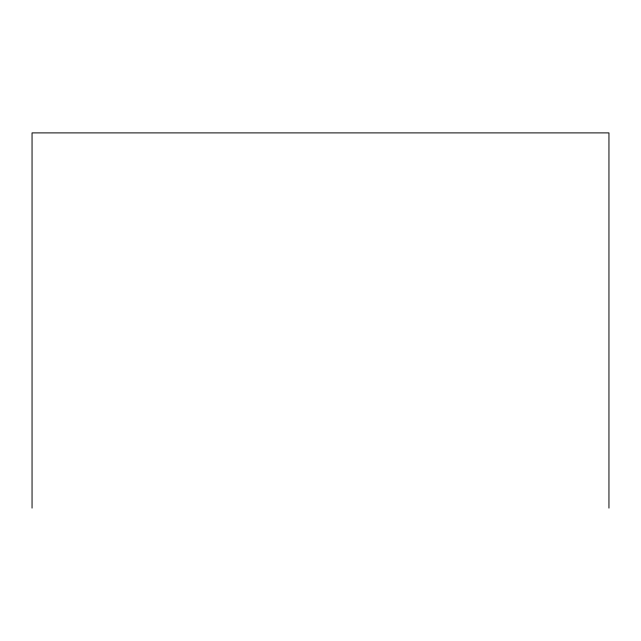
<?xml version="1.0" encoding="UTF-8"?>
<svg xmlns="http://www.w3.org/2000/svg" width="641" height="641" viewBox="0 0 641 641"><rect width="100%" height="100%" fill="white"/><g stroke="black" fill="none" stroke-linecap="round" stroke-linejoin="round"><path stroke-width="0.96" d="M608.95 508.105L608.95 132.895L32.05 132.895L32.05 508.105"/></g></svg>
